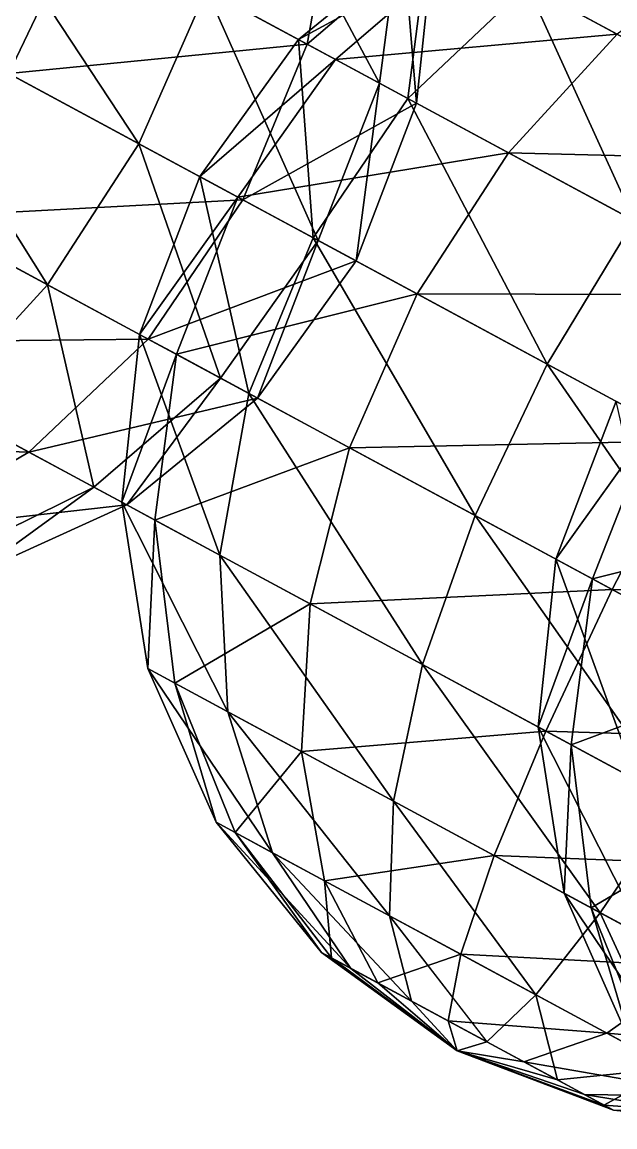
# Model space of a CAD drawing. Header units: metres. Extents: x -386 to 289, y -317 to 299.
# Drawn here: x -29.6 to -2.1, y -272 to -220.8 of the extents above; entities that cross this region are included whole.
import ezdxf

# ---------------------------------------------------------------- set-up
doc = ezdxf.new("R2010")
doc.units = ezdxf.units.M

msp = doc.modelspace()

# ---------------------------------------------------------------- linework, layer by layer
for points in [[(-19.217134, -212.09184, -598.9949), (-21.044544, -219.32732, -596.61957), (-13.0220375, -223.65604, -608.5318), (-13.021937, -223.65593, -608.5317)], [(-19.217134, -212.09184, -598.9949), (-13.0220375, -223.65604, -608.5318), (-12.024349, -215.97287, -609.67505), (-12.024249, -215.97276, -609.6749)], [(-33.234013, -212.75024, -590.86115), (-36.802475, -219.64754, -589.84784), (-24.183012, -226.45663, -595.8094), (-24.182913, -226.45653, -595.80927)], [(-33.234013, -212.75024, -590.86115), (-24.183012, -226.45663, -595.8094), (-21.044544, -219.32732, -596.61957), (-21.044445, -219.32721, -596.61945)], [(-15.0384655, -214.34654, -635.42914), (-16.383842, -221.8421, -637.2567), (-26.867369, -216.1855, -646.3725), (-26.86727, -216.1854, -646.3724)], [(-10.49485, -216.79814, -623.0109), (-16.383842, -221.8421, -637.2567), (-15.0384655, -214.34654, -635.42914), (-15.038365, -214.34644, -635.429)], [(0.09314442, -215.45117, -343.261), (-6.182604, -219.12491, -340.35373), (3.21667, -224.19649, -332.1807), (3.21677, -224.19638, -332.1806)], [(-26.867369, -216.1855, -646.3725), (-30.211243, -223.20398, -647.31744), (-43.76327, -215.89171, -649.3243), (-43.763172, -215.8916, -649.32416)], [(-12.024349, -215.97287, -609.67505), (-13.0220375, -223.65604, -608.5318), (-11.316099, -224.5765, -623.406), (-11.315999, -224.5764, -623.4059)], [(-12.024349, -215.97287, -609.67505), (-11.316099, -224.5765, -623.406), (-10.49485, -216.79814, -623.0109), (-10.49475, -216.79803, -623.0108)], [(-16.383842, -221.8421, -637.2567), (-30.211243, -223.20398, -647.31744), (-26.867369, -216.1855, -646.3725), (-26.86727, -216.1854, -646.3724)], [(-9.196719, -217.49858, -366.10776), (-16.776554, -221.63022, -352.3768), (-10.726219, -216.67331, -352.77188), (-10.726119, -216.6732, -352.7718)], [(-10.726219, -216.67331, -352.77188), (-16.776554, -221.63022, -352.3768), (-11.708809, -224.36462, -338.52615), (-11.708709, -224.36452, -338.52606)], [(-10.49485, -216.79814, -623.0109), (-11.316099, -224.5765, -623.406), (-16.383842, -221.8421, -637.2567), (-16.383743, -221.842, -637.2566)], [(-10.726219, -216.67331, -352.77188), (-11.708809, -224.36462, -338.52615), (-6.182604, -219.12491, -340.35373), (-6.1825037, -219.1248, -340.35364)], [(-9.196719, -217.49858, -366.10776), (-15.070618, -222.55069, -367.25104), (-16.776554, -221.63022, -352.3768), (-16.776455, -221.63011, -352.3767)], [(-2.003932, -221.37961, -376.788), (-15.070618, -222.55069, -367.25104), (-9.196719, -217.49858, -366.10776), (-9.196619, -217.49847, -366.10767)], [(3.5050154, -217.29211, -373.00943), (-2.003932, -221.37961, -376.788), (-9.196719, -217.49858, -366.10776), (-9.196619, -217.49847, -366.10767)], [(-6.182604, -219.12491, -340.35373), (-11.708809, -224.36462, -338.52615), (-1.2252808, -230.02122, -329.4103), (-1.2251807, -230.02112, -329.41022)], [(-6.182604, -219.12491, -340.35373), (-1.2252808, -230.02122, -329.4103), (3.21667, -224.19649, -332.1807), (3.21677, -224.19638, -332.1806)], [(-36.802475, -219.64754, -589.84784), (-40.608124, -226.41687, -590.86115), (-28.41866, -232.99396, -596.61957), (-28.41856, -232.99385, -596.61945)], [(-36.802475, -219.64754, -589.84784), (-28.41866, -232.99396, -596.61957), (-24.183012, -226.45663, -595.8094), (-24.182913, -226.45653, -595.80927)], [(-21.044544, -219.32732, -596.61957), (-24.183012, -226.45663, -595.8094), (-15.877499, -230.93805, -608.14185), (-15.8773985, -230.93794, -608.1417)], [(-21.044544, -219.32732, -596.61957), (-15.877499, -230.93805, -608.14185), (-13.0220375, -223.65604, -608.5318), (-13.021937, -223.65593, -608.5317)], [(-15.070618, -222.55069, -367.25104), (-21.355381, -227.98236, -352.24207), (-16.776554, -221.63022, -352.3768), (-16.776455, -221.63011, -352.3767)], [(-16.776554, -221.63022, -352.3768), (-21.355381, -227.98236, -352.24207), (-16.108866, -230.81322, -337.9028), (-16.108767, -230.81311, -337.9027)], [(-16.776554, -221.63022, -352.3768), (-16.108866, -230.81322, -337.9028), (-11.708809, -224.36462, -338.52615), (-11.708709, -224.36452, -338.52606)], [(-2.003932, -221.37961, -376.788), (-7.0481052, -226.8794, -379.16327), (-15.070618, -222.55069, -367.25104), (-15.070518, -222.55058, -367.25095)], [(8.924846, -227.27646, -381.9508), (-7.0481052, -226.8794, -379.16327), (-2.003932, -221.37961, -376.788), (-2.003832, -221.3795, -376.7879)], [(-16.383842, -221.8421, -637.2567), (-19.357899, -229.06013, -637.88007), (-30.211243, -223.20398, -647.31744), (-30.211143, -223.20387, -647.3173)], [(-11.316099, -224.5765, -623.406), (-19.357899, -229.06013, -637.88007), (-16.383842, -221.8421, -637.2567), (-16.383743, -221.842, -637.2566)], [(-15.070618, -222.55069, -367.25104), (-19.589268, -228.9353, -367.641), (-21.355381, -227.98236, -352.24207), (-21.355282, -227.98225, -352.24197)], [(-7.0481052, -226.8794, -379.16327), (-19.589268, -228.9353, -367.641), (-15.070618, -222.55069, -367.25104), (-15.070518, -222.55058, -367.25095)], [(-19.357899, -229.06013, -637.88007), (-34.241486, -229.85213, -646.3725), (-30.211243, -223.20398, -647.31744), (-30.211143, -223.20387, -647.3173)], [(-13.0220375, -223.65604, -608.5318), (-15.877499, -230.93805, -608.14185), (-14.111385, -231.89099, -623.5408), (-14.111285, -231.89088, -623.54065)], [(-13.0220375, -223.65604, -608.5318), (-14.111385, -231.89099, -623.5408), (-11.316099, -224.5765, -623.406), (-11.315999, -224.5764, -623.4059)], [(-11.316099, -224.5765, -623.406), (-14.111385, -231.89099, -623.5408), (-19.357899, -229.06013, -637.88007), (-19.3578, -229.06003, -637.87994)], [(-11.708809, -224.36462, -338.52615), (-16.108866, -230.81322, -337.9028), (-5.25552, -236.66937, -328.4654), (-5.2554197, -236.66927, -328.4653)], [(-11.708809, -224.36462, -338.52615), (-5.25552, -236.66937, -328.4654), (-1.2252808, -230.02122, -329.4103), (-1.2251807, -230.02112, -329.41022)], [(-40.608124, -226.41687, -590.86115), (-33.46283, -238.49374, -598.9949), (-28.41866, -232.99396, -596.61957), (-28.41856, -232.99385, -596.61945)], [(-24.183012, -226.45663, -595.8094), (-28.41866, -232.99396, -596.61957), (-20.39615, -237.32266, -608.5318), (-20.396051, -237.32256, -608.5317)], [(-24.183012, -226.45663, -595.8094), (-20.39615, -237.32266, -608.5318), (-15.877499, -230.93805, -608.14185), (-15.8773985, -230.93794, -608.1417)], [(-7.0481052, -226.8794, -379.16327), (-11.283752, -233.41672, -379.97345), (-19.589268, -228.9353, -367.641), (-19.589169, -228.9352, -367.6409)], [(5.141363, -233.45648, -384.92166), (-11.283752, -233.41672, -379.97345), (-7.0481052, -226.8794, -379.16327), (-7.048005, -226.87929, -379.16318)], [(8.924846, -227.27646, -381.9508), (5.141363, -233.45648, -384.92166), (-7.0481052, -226.8794, -379.16327), (-7.048005, -226.87929, -379.16318)], [(-7.0481052, -226.8794, -379.16327), (-7.0481052, -226.8794, -379.16327), (5.141363, -233.45648, -384.92166), (5.1414633, -233.45638, -384.92157)], [(-19.589268, -228.9353, -367.641), (-24.150667, -235.29684, -352.3768), (-21.355381, -227.98236, -352.24207), (-21.355282, -227.98225, -352.24197)], [(-21.355381, -227.98236, -352.24207), (-24.150667, -235.29684, -352.3768), (-19.082924, -238.03125, -338.52615), (-19.082825, -238.03114, -338.52606)], [(-21.355381, -227.98236, -352.24207), (-19.082924, -238.03125, -338.52615), (-16.108866, -230.81322, -337.9028), (-16.108767, -230.81311, -337.9027)], [(-19.357899, -229.06013, -637.88007), (-23.757957, -235.50873, -637.2567), (-34.241486, -229.85213, -646.3725), (-34.241386, -229.85202, -646.3724)], [(-19.589268, -228.9353, -367.641), (-22.444733, -236.21732, -367.25104), (-24.150667, -235.29684, -352.3768), (-24.150568, -235.29674, -352.3767)], [(-14.111385, -231.89099, -623.5408), (-23.757957, -235.50873, -637.2567), (-19.357899, -229.06013, -637.88007), (-19.3578, -229.06003, -637.87994)], [(-11.283752, -233.41672, -379.97345), (-22.444733, -236.21732, -367.25104), (-19.589268, -228.9353, -367.641), (-19.589169, -228.9352, -367.6409)], [(-23.757957, -235.50873, -637.2567), (-38.683434, -235.67686, -643.6022), (-34.241486, -229.85213, -646.3725), (-34.241386, -229.85202, -646.3724)], [(-1.2252808, -230.02122, -329.4103), (-5.25552, -236.66937, -328.4654), (8.29651, -243.98164, -326.4586), (8.29661, -243.98154, -326.4585)], [(-15.877499, -230.93805, -608.14185), (-20.39615, -237.32266, -608.5318), (-18.690214, -238.24313, -623.406), (-18.690115, -238.24303, -623.4059)], [(-16.108866, -230.81322, -337.9028), (-19.082924, -238.03125, -338.52615), (-8.599396, -243.68785, -329.4103), (-8.599296, -243.68774, -329.41022)], [(-15.877499, -230.93805, -608.14185), (-18.690214, -238.24313, -623.406), (-14.111385, -231.89099, -623.5408), (-14.111285, -231.89088, -623.54065)], [(-16.108866, -230.81322, -337.9028), (-8.599396, -243.68785, -329.4103), (-5.25552, -236.66937, -328.4654), (-5.2554197, -236.66927, -328.4653)], [(-14.111385, -231.89099, -623.5408), (-18.690214, -238.24313, -623.406), (-23.757957, -235.50873, -637.2567), (-23.757858, -235.50862, -637.2566)], [(-28.41866, -232.99396, -596.61957), (-33.46283, -238.49374, -598.9949), (-26.270046, -242.37477, -609.67505), (-26.269947, -242.37466, -609.6749)], [(-28.41866, -232.99396, -596.61957), (-26.270046, -242.37477, -609.67505), (-20.39615, -237.32266, -608.5318), (-20.396051, -237.32256, -608.5317)], [(-11.283752, -233.41672, -379.97345), (-14.42222, -240.54604, -379.16327), (-22.444733, -236.21732, -367.25104), (-22.444633, -236.21721, -367.25095)], [(1.3357134, -240.22581, -385.93497), (-14.42222, -240.54604, -379.16327), (-11.283752, -233.41672, -379.97345), (-11.283652, -233.41661, -379.97336)], [(5.141363, -233.45648, -384.92166), (1.3357134, -240.22581, -385.93497), (-11.283752, -233.41672, -379.97345), (-11.283652, -233.41661, -379.97336)], [(-11.283752, -233.41672, -379.97345), (-11.283752, -233.41672, -379.97345), (1.3357134, -240.22581, -385.93497), (1.3358134, -240.22571, -385.93488)], [(-23.757957, -235.50873, -637.2567), (-29.28416, -240.74844, -635.42914), (-38.683434, -235.67686, -643.6022), (-38.683334, -235.67676, -643.60205)], [(-18.690214, -238.24313, -623.406), (-29.28416, -240.74844, -635.42914), (-23.757957, -235.50873, -637.2567), (-23.757858, -235.50862, -637.2566)], [(-22.444733, -236.21732, -367.25104), (-24.971916, -243.07521, -352.77188), (-24.150667, -235.29684, -352.3768), (-24.150568, -235.29674, -352.3767)], [(-24.150667, -235.29684, -352.3768), (-24.971916, -243.07521, -352.77188), (-20.428299, -245.52681, -340.35373), (-20.4282, -245.5267, -340.35364)], [(-24.150667, -235.29684, -352.3768), (-20.428299, -245.52681, -340.35373), (-19.082924, -238.03125, -338.52615), (-19.082825, -238.03114, -338.52606)], [(-29.28416, -240.74844, -635.42914), (-43.234383, -240.28125, -639.1951), (-38.683434, -235.67686, -643.6022), (-38.683334, -235.67676, -643.60205)], [(-22.444733, -236.21732, -367.25104), (-23.442413, -243.90048, -366.10776), (-24.971916, -243.07521, -352.77188), (-24.971817, -243.0751, -352.7718)], [(-14.42222, -240.54604, -379.16327), (-23.442413, -243.90048, -366.10776), (-22.444733, -236.21732, -367.25104), (-22.444633, -236.21721, -367.25095)], [(-5.25552, -236.66937, -328.4654), (-8.599396, -243.68785, -329.4103), (4.490858, -250.75098, -327.4719), (4.490958, -250.75087, -327.4718)], [(-5.25552, -236.66937, -328.4654), (4.490858, -250.75098, -327.4719), (8.29651, -243.98164, -326.4586), (8.29661, -243.98154, -326.4585)], [(-20.39615, -237.32266, -608.5318), (-26.270046, -242.37477, -609.67505), (-24.740545, -243.20004, -623.0109), (-24.740446, -243.19994, -623.0108)], [(-20.39615, -237.32266, -608.5318), (-24.740545, -243.20004, -623.0109), (-18.690214, -238.24313, -623.406), (-18.690115, -238.24303, -623.4059)], [(-19.082924, -238.03125, -338.52615), (-20.428299, -245.52681, -340.35373), (-11.029025, -250.59839, -332.1807), (-11.028925, -250.59828, -332.1806)], [(-19.082924, -238.03125, -338.52615), (-11.029025, -250.59839, -332.1807), (-8.599396, -243.68785, -329.4103), (-8.599296, -243.68774, -329.41022)], [(-33.46283, -238.49374, -598.9949), (-33.098896, -245.75006, -611.4938), (-26.270046, -242.37477, -609.67505), (-26.269947, -242.37466, -609.6749)], [(-18.690214, -238.24313, -623.406), (-24.740545, -243.20004, -623.0109), (-29.28416, -240.74844, -635.42914), (-29.284061, -240.74834, -635.429)], [(-0.28880692, -239.34926, -535.9236), (-4.8502064, -245.7108, -520.6594), (-2.0549202, -238.3963, -520.52466), (-2.0548203, -238.3962, -520.52454)], [(-2.0549202, -238.3963, -520.52466), (-4.8502064, -245.7108, -520.6594), (0.21753693, -248.4452, -506.80875), (0.21763693, -248.4451, -506.80865)], [(-0.28880692, -239.34926, -535.9236), (-3.1442719, -246.63127, -535.5336), (-4.8502064, -245.7108, -520.6594), (-4.8501062, -245.7107, -520.6593)], [(8.016708, -243.83067, -548.25604), (-3.1442719, -246.63127, -535.5336), (-0.28880692, -239.34926, -535.9236), (-0.28870693, -239.34915, -535.92346)], [(-29.28416, -240.74844, -635.42914), (-35.55991, -244.42218, -632.52185), (-43.234383, -240.28125, -639.1951), (-43.234283, -240.28114, -639.195)], [(-14.42222, -240.54604, -379.16327), (-16.249628, -247.7815, -376.788), (-23.442413, -243.90048, -366.10776), (-23.442314, -243.90038, -366.10767)], [(-2.2327518, -247.12311, -384.92166), (-16.249628, -247.7815, -376.788), (-14.42222, -240.54604, -379.16327), (-14.42212, -240.54593, -379.16318)], [(1.3357134, -240.22581, -385.93497), (-2.2327518, -247.12311, -384.92166), (-14.42222, -240.54604, -379.16327), (-14.42212, -240.54593, -379.16318)], [(-14.42222, -240.54604, -379.16327), (-14.42222, -240.54604, -379.16327), (-2.2327518, -247.12311, -384.92166), (-2.232652, -247.123, -384.92157)], [(14.887742, -247.53809, -383.92816), (-2.2327518, -247.12311, -384.92166), (1.3357134, -240.22581, -385.93497), (1.3358134, -240.22571, -385.93488)], [(-24.740545, -243.20004, -623.0109), (-35.55991, -244.42218, -632.52185), (-29.28416, -240.74844, -635.42914), (-29.284061, -240.74834, -635.429)], [(-26.270046, -242.37477, -609.67505), (-33.098896, -245.75006, -611.4938), (-31.850063, -246.4239, -622.38245), (-31.849964, -246.4238, -622.3823)], [(-26.270046, -242.37477, -609.67505), (-31.850063, -246.4239, -622.38245), (-24.740545, -243.20004, -623.0109), (-24.740446, -243.19994, -623.0108)], [(-24.740545, -243.20004, -623.0109), (-31.850063, -246.4239, -622.38245), (-35.55991, -244.42218, -632.52185), (-35.55981, -244.42207, -632.5217)], [(-23.442413, -243.90048, -366.10776), (-23.763159, -250.78737, -353.40036), (-24.971916, -243.07521, -352.77188), (-24.971817, -243.0751, -352.7718)], [(-24.971916, -243.07521, -352.77188), (-23.763159, -250.78737, -353.40036), (-20.05331, -252.7891, -343.261), (-20.053211, -252.78899, -343.2609)], [(-24.971916, -243.07521, -352.77188), (-20.05331, -252.7891, -343.261), (-20.428299, -245.52681, -340.35373), (-20.4282, -245.5267, -340.35364)], [(-8.599396, -243.68785, -329.4103), (-11.029025, -250.59839, -332.1807), (0.70737505, -256.931, -330.44275), (0.70747507, -256.9309, -330.44266)], [(-8.599396, -243.68785, -329.4103), (0.70737505, -256.931, -330.44275), (4.490858, -250.75098, -327.4719), (4.490958, -250.75087, -327.4718)], [(-23.442413, -243.90048, -366.10776), (-22.514326, -251.4612, -364.28906), (-23.763159, -250.78737, -353.40036), (-23.76306, -250.78726, -353.40027)], [(-16.249628, -247.7815, -376.788), (-22.514326, -251.4612, -364.28906), (-23.442413, -243.90048, -366.10776), (-23.442314, -243.90038, -366.10767)], [(8.016708, -243.83067, -548.25604), (4.8782406, -250.95999, -547.44586), (-3.1442719, -246.63127, -535.5336), (-3.144172, -246.63116, -535.5335)], [(-20.428299, -245.52681, -340.35373), (-20.05331, -252.7891, -343.261), (-12.378836, -256.93002, -336.5877), (-12.378736, -256.92993, -336.58762)], [(-20.428299, -245.52681, -340.35373), (-12.378836, -256.93002, -336.5877), (-11.029025, -250.59839, -332.1807), (-11.028925, -250.59828, -332.1806)], [(-3.1442719, -246.63127, -535.5336), (-5.6714554, -253.48917, -521.0545), (-4.8502064, -245.7108, -520.6594), (-4.8501062, -245.7107, -520.6593)], [(-4.8502064, -245.7108, -520.6594), (-5.6714554, -253.48917, -521.0545), (-1.1278381, -255.94077, -508.63632), (-1.1277381, -255.94066, -508.63623)], [(-4.8502064, -245.7108, -520.6594), (-1.1278381, -255.94077, -508.63632), (0.21753693, -248.4452, -506.80875), (0.21763693, -248.4451, -506.80865)], [(-3.1442719, -246.63127, -535.5336), (-4.1419525, -254.31444, -534.3904), (-5.6714554, -253.48917, -521.0545), (-5.6713552, -253.48906, -521.0544)], [(4.8782406, -250.95999, -547.44586), (-4.1419525, -254.31444, -534.3904), (-3.1442719, -246.63127, -535.5336), (-3.144172, -246.63116, -535.5335)], [(-2.2327518, -247.12311, -384.92166), (-5.3208494, -253.67834, -381.9508), (-16.249628, -247.7815, -376.788), (-16.249529, -247.78139, -376.7879)], [(10.8575, -254.18623, -382.98325), (-5.3208494, -253.67834, -381.9508), (-2.2327518, -247.12311, -384.92166), (-2.232652, -247.123, -384.92157)], [(14.887742, -247.53809, -383.92816), (10.8575, -254.18623, -382.98325), (-2.2327518, -247.12311, -384.92166), (-2.232652, -247.123, -384.92157)], [(-16.249628, -247.7815, -376.788), (-16.641441, -254.63004, -373.00943), (-22.514326, -251.4612, -364.28906), (-22.514227, -251.46109, -364.28897)], [(-5.3208494, -253.67834, -381.9508), (-16.641441, -254.63004, -373.00943), (-16.249628, -247.7815, -376.788), (-16.249529, -247.78139, -376.7879)], [(-16.249628, -247.7815, -376.788), (-16.249628, -247.7815, -376.788), (-5.3208494, -253.67834, -381.9508), (-5.3207493, -253.67824, -381.9507)], [(-22.514326, -251.4612, -364.28906), (-20.60677, -257.90775, -354.21942), (-23.763159, -250.78737, -353.40036), (-23.76306, -250.78726, -353.40027)], [(-23.763159, -250.78737, -353.40036), (-20.60677, -257.90775, -354.21942), (-17.983513, -259.32318, -347.04977), (-17.983414, -259.3231, -347.04968)], [(-23.763159, -250.78737, -353.40036), (-17.983513, -259.32318, -347.04977), (-20.05331, -252.7891, -343.261), (-20.053211, -252.78899, -343.2609)], [(-11.029025, -250.59839, -332.1807), (-12.378836, -256.93002, -336.5877), (-2.7961054, -262.1006, -335.1687), (-2.7960055, -262.1005, -335.1686)], [(-11.029025, -250.59839, -332.1807), (-2.7961054, -262.1006, -335.1687), (0.70737505, -256.931, -330.44275), (0.70747507, -256.9309, -330.44266)], [(4.8782406, -250.95999, -547.44586), (3.0508327, -258.19547, -545.07056), (-4.1419525, -254.31444, -534.3904), (-4.1418524, -254.31433, -534.39026)], [(-16.641441, -254.63004, -373.00943), (-19.723713, -258.38422, -361.91888), (-22.514326, -251.4612, -364.28906), (-22.514227, -251.46109, -364.28897)], [(-22.514326, -251.4612, -364.28906), (-19.723713, -258.38422, -361.91888), (-20.60677, -257.90775, -354.21942), (-20.60667, -257.90765, -354.21933)], [(-20.05331, -252.7891, -343.261), (-17.983513, -259.32318, -347.04977), (-12.556839, -262.25125, -342.3311), (-12.556739, -262.25116, -342.331)], [(-20.05331, -252.7891, -343.261), (-12.556839, -262.25125, -342.3311), (-12.378836, -256.93002, -336.5877), (-12.378736, -256.92993, -336.58762)], [(-4.1419525, -254.31444, -534.3904), (-4.462698, -261.20132, -521.683), (-5.6714554, -253.48917, -521.0545), (-5.6713552, -253.48906, -521.0544)], [(-5.6714554, -253.48917, -521.0545), (-4.462698, -261.20132, -521.683), (-0.7528496, -263.20306, -511.54358), (-0.75274956, -263.20297, -511.5435)], [(-5.6714554, -253.48917, -521.0545), (-0.7528496, -263.20306, -511.54358), (-1.1278381, -255.94077, -508.63632), (-1.1277381, -255.94066, -508.63623)], [(-5.3208494, -253.67834, -381.9508), (-7.718131, -259.4448, -377.22485), (-16.641441, -254.63004, -373.00943), (-16.641342, -254.62993, -373.00934)], [(6.415551, -260.011, -380.21286), (-7.718131, -259.4448, -377.22485), (-5.3208494, -253.67834, -381.9508), (-5.3207493, -253.67824, -381.9507)], [(10.8575, -254.18623, -382.98325), (6.415551, -260.011, -380.21286), (-5.3208494, -253.67834, -381.9508), (-5.3207493, -253.67824, -381.9507)], [(-4.1419525, -254.31444, -534.3904), (-3.2138653, -261.87515, -532.57166), (-4.462698, -261.20132, -521.683), (-4.462598, -261.20123, -521.68286)], [(3.0508327, -258.19547, -545.07056), (-3.2138653, -261.87515, -532.57166), (-4.1419525, -254.31444, -534.3904), (-4.1418524, -254.31433, -534.39026)], [(-16.641441, -254.63004, -373.00943), (-15.570955, -260.62494, -368.0851), (-19.723713, -258.38422, -361.91888), (-19.723614, -258.38412, -361.9188)], [(-7.718131, -259.4448, -377.22485), (-15.570955, -260.62494, -368.0851), (-16.641441, -254.63004, -373.00943), (-16.641342, -254.62993, -373.00934)], [(-16.641441, -254.63004, -373.00943), (-16.641441, -254.63004, -373.00943), (-7.718131, -259.4448, -377.22485), (-7.718031, -259.4447, -377.22476)], [(-12.378836, -256.93002, -336.5877), (-12.556839, -262.25125, -342.3311), (-5.7808247, -265.9074, -341.32767), (-5.7807245, -265.90732, -341.32758)], [(-12.378836, -256.93002, -336.5877), (-5.7808247, -265.9074, -341.32767), (-2.7961054, -262.1006, -335.1687), (-2.7960055, -262.1005, -335.1686)], [(0.70737505, -256.931, -330.44275), (-2.7961054, -262.1006, -335.1687), (6.1272035, -266.91534, -339.38412), (6.1273036, -266.91525, -339.38403)], [(-19.723713, -258.38422, -361.91888), (-15.717855, -263.9511, -355.17322), (-20.60677, -257.90775, -354.21942), (-20.60667, -257.90765, -354.21933)], [(-20.60677, -257.90775, -354.21942), (-15.717855, -263.9511, -355.17322), (-14.359959, -264.6838, -351.46194), (-14.3598585, -264.68372, -351.46185)], [(-20.60677, -257.90775, -354.21942), (-14.359959, -264.6838, -351.46194), (-17.983513, -259.32318, -347.04977), (-17.983414, -259.3231, -347.04968)], [(-15.570955, -260.62494, -368.0851), (-15.260752, -264.19775, -359.15875), (-19.723713, -258.38422, -361.91888), (-19.723614, -258.38412, -361.9188)], [(-19.723713, -258.38422, -361.91888), (-15.260752, -264.19775, -359.15875), (-15.717855, -263.9511, -355.17322), (-15.717755, -263.95102, -355.17313)], [(3.0508327, -258.19547, -545.07056), (2.6590195, -265.044, -541.292), (-3.2138653, -261.87515, -532.57166), (-3.2137654, -261.87506, -532.57153)], [(-17.983513, -259.32318, -347.04977), (-14.359959, -264.6838, -351.46194), (-11.550905, -266.1995, -349.01938), (-11.550805, -266.1994, -349.0193)], [(-17.983513, -259.32318, -347.04977), (-11.550905, -266.1995, -349.01938), (-12.556839, -262.25125, -342.3311), (-12.556739, -262.25116, -342.331)], [(-7.718131, -259.4448, -377.22485), (-9.261224, -264.02948, -371.0659), (-15.570955, -260.62494, -368.0851), (-15.570855, -260.62485, -368.08502)], [(1.8646002, -264.61536, -375.80582), (-9.261224, -264.02948, -371.0659), (-7.718131, -259.4448, -377.22485), (-7.718031, -259.4447, -377.22476)], [(6.415551, -260.011, -380.21286), (1.8646002, -264.61536, -375.80582), (-7.718131, -259.4448, -377.22485), (-7.718031, -259.4447, -377.22476)], [(-9.261224, -264.02948, -371.0659), (-13.111126, -265.35764, -362.35065), (-15.570955, -260.62494, -368.0851), (-15.570855, -260.62485, -368.08502)], [(-15.570955, -260.62494, -368.0851), (-13.111126, -265.35764, -362.35065), (-15.260752, -264.19775, -359.15875), (-15.260652, -264.19766, -359.15866)], [(-15.570955, -260.62494, -368.0851), (-15.570955, -260.62494, -368.0851), (-9.261224, -264.02948, -371.0659), (-9.261124, -264.0294, -371.0658)], [(-3.2138653, -261.87515, -532.57166), (-1.3063087, -268.32172, -522.502), (-4.462698, -261.20132, -521.683), (-4.462598, -261.20123, -521.68286)], [(-4.462698, -261.20132, -521.683), (-1.3063087, -268.32172, -522.502), (1.3169479, -269.73715, -515.3324), (1.317048, -269.73706, -515.3323)], [(-4.462698, -261.20132, -521.683), (1.3169479, -269.73715, -515.3324), (-0.7528496, -263.20306, -511.54358), (-0.75274956, -263.20297, -511.5435)], [(-2.7961054, -262.1006, -335.1687), (-5.7808247, -265.9074, -341.32767), (0.5289068, -269.31195, -344.30844), (0.52900684, -269.31186, -344.30835)], [(2.6590195, -265.044, -541.292), (-0.4232521, -268.7982, -530.2015), (-3.2138653, -261.87515, -532.57166), (-3.2137654, -261.87506, -532.57153)], [(-3.2138653, -261.87515, -532.57166), (-0.4232521, -268.7982, -530.2015), (-1.3063087, -268.32172, -522.502), (-1.3062087, -268.32162, -522.5019)], [(-2.7961054, -262.1006, -335.1687), (0.5289068, -269.31195, -344.30844), (6.1272035, -266.91534, -339.38412), (6.1273036, -266.91525, -339.38403)], [(-12.556839, -262.25125, -342.3311), (-11.550905, -266.1995, -349.01938), (-8.043383, -268.09204, -348.49997), (-8.0432825, -268.09195, -348.49988)], [(-12.556839, -262.25125, -342.3311), (-8.043383, -268.09204, -348.49997), (-5.7808247, -265.9074, -341.32767), (-5.7807245, -265.90732, -341.32758)], [(-15.260752, -264.19775, -359.15875), (-9.429586, -268.5056, -356.19678), (-15.717855, -263.9511, -355.17322), (-15.717755, -263.95102, -355.17313)], [(-15.717855, -263.9511, -355.17322), (-9.429586, -268.5056, -356.19678), (-14.359959, -264.6838, -351.46194), (-14.3598585, -264.68372, -351.46185)], [(-13.111126, -265.35764, -362.35065), (-9.429586, -268.5056, -356.19678), (-15.260752, -264.19775, -359.15875), (-15.260652, -264.19766, -359.15866)], [(-9.261224, -264.02948, -371.0659), (-9.844968, -267.11996, -363.8936), (-13.111126, -265.35764, -362.35065), (-13.111026, -265.35754, -362.35056)], [(-2.4852095, -267.6856, -370.06247), (-9.844968, -267.11996, -363.8936), (-9.261224, -264.02948, -371.0659), (-9.261124, -264.0294, -371.0658)], [(1.8646002, -264.61536, -375.80582), (-2.4852095, -267.6856, -370.06247), (-9.261224, -264.02948, -371.0659), (-9.261124, -264.0294, -371.0658)], [(-14.359959, -264.6838, -351.46194), (-9.429586, -268.5056, -356.19678), (-11.550905, -266.1995, -349.01938), (-11.550805, -266.1994, -349.0193)], [(9.539074, -268.7563, -369.13257), (-2.4852095, -267.6856, -370.06247), (1.8646002, -264.61536, -375.80582), (1.8647002, -264.61526, -375.80573)], [(-9.844968, -267.11996, -363.8936), (-9.429586, -268.5056, -356.19678), (-13.111126, -265.35764, -362.35065), (-13.111026, -265.35754, -362.35056)], [(-11.550905, -266.1995, -349.01938), (-9.429586, -268.5056, -356.19678), (-8.043383, -268.09204, -348.49997), (-8.0432825, -268.09195, -348.49988)], [(-5.7808247, -265.9074, -341.32767), (-8.043383, -268.09204, -348.49997), (-4.7772255, -269.85437, -350.0429), (-4.7771254, -269.85428, -350.04282)], [(-5.7808247, -265.9074, -341.32767), (-4.7772255, -269.85437, -350.0429), (0.5289068, -269.31195, -344.30844), (0.52900684, -269.31186, -344.30835)], [(-6.337446, -269.0125, -363.37418), (-9.429586, -268.5056, -356.19678), (-9.844968, -267.11996, -363.8936), (-9.844868, -267.11987, -363.8935)], [(-2.4852095, -267.6856, -370.06247), (-6.337446, -269.0125, -363.37418), (-9.844968, -267.11996, -363.8936), (-9.844868, -267.11987, -363.8935)], [(2.9414635, -270.6137, -365.34378), (-6.337446, -269.0125, -363.37418), (-2.4852095, -267.6856, -370.06247), (-2.4851096, -267.68552, -370.06238)], [(9.539074, -268.7563, -369.13257), (2.9414635, -270.6137, -365.34378), (-2.4852095, -267.6856, -370.06247), (-2.4851096, -267.68552, -370.06238)], [(-8.043383, -268.09204, -348.49997), (-9.429586, -268.5056, -356.19678), (-4.7772255, -269.85437, -350.0429), (-4.7771254, -269.85428, -350.04282)], [(-4.7772255, -269.85437, -350.0429), (-9.429586, -268.5056, -356.19678), (-2.6276007, -271.01425, -353.2348), (-2.6275008, -271.01416, -353.2347)], [(-2.6276007, -271.01425, -353.2348), (-9.429586, -268.5056, -356.19678), (-2.1704955, -271.2609, -357.22034), (-2.1703956, -271.2608, -357.22025)], [(-2.1704955, -271.2609, -357.22034), (-9.429586, -268.5056, -356.19678), (-3.5283928, -270.5282, -360.9316), (-3.528293, -270.5281, -360.93152)], [(-3.5283928, -270.5282, -360.9316), (-9.429586, -268.5056, -356.19678), (-6.337446, -269.0125, -363.37418), (-6.337346, -269.01242, -363.37408)], [(2.9414635, -270.6137, -365.34378), (-3.5283928, -270.5282, -360.9316), (-6.337446, -269.0125, -363.37418), (-6.337346, -269.01242, -363.37408)], [(0.5289068, -269.31195, -344.30844), (-4.7772255, -269.85437, -350.0429), (-2.6276007, -271.01425, -353.2348), (-2.6275008, -271.01416, -353.2347)], [(0.5289068, -269.31195, -344.30844), (-2.6276007, -271.01425, -353.2348), (4.6816635, -271.55267, -350.47467), (4.6817636, -271.55258, -350.47458)], [(5.56472, -272.0291, -358.17413), (-2.1704955, -271.2609, -357.22034), (-3.5283928, -270.5282, -360.9316), (-3.528293, -270.5281, -360.93152)], [(5.56472, -272.0291, -358.17413), (-3.5283928, -270.5282, -360.9316), (2.9414635, -270.6137, -365.34378), (2.9415634, -270.61362, -365.3437)], [(4.6816635, -271.55267, -350.47467), (-2.6276007, -271.01425, -353.2348), (-2.1704955, -271.2609, -357.22034), (-2.1703956, -271.2608, -357.22025)], [(4.6816635, -271.55267, -350.47467), (-2.1704955, -271.2609, -357.22034), (5.56472, -272.0291, -358.17413), (5.5648203, -272.02902, -358.17404)]]:
    msp.add_3dface(points)

doc.saveas('drawing.dxf')
